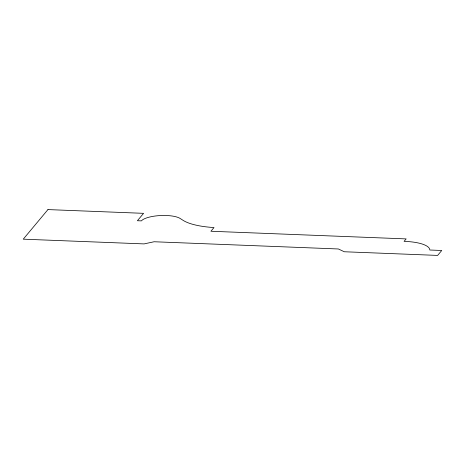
<?xml version="1.0" encoding="UTF-8"?>
<svg xmlns="http://www.w3.org/2000/svg" width="465" height="465" viewBox="0 0 465 465"><rect width="100%" height="100%" fill="white"/><g stroke="black" fill="none" stroke-linecap="round" stroke-linejoin="round"><path stroke-width="0.7" d="M47.947 209.587L23.25 239.173L144.08 243.904L154.107 241.754L338.386 248.978L344.298 251.757L437.635 255.413L441.75 250.484L429.8 250.013A33.114 9.905 -2.4 0 0 404.097 241.37L406.154 238.905L210.918 231.25L214.005 227.554A51.47 15.392 -2.4 0 1 183.129 220.364L180.106 218.445A20.594 6.155 -2.4 0 0 159.605 215.591A20.594 6.155 -2.4 0 0 141.383 220.887L137.402 220.73L143.575 213.336L47.947 209.587"/></g></svg>
